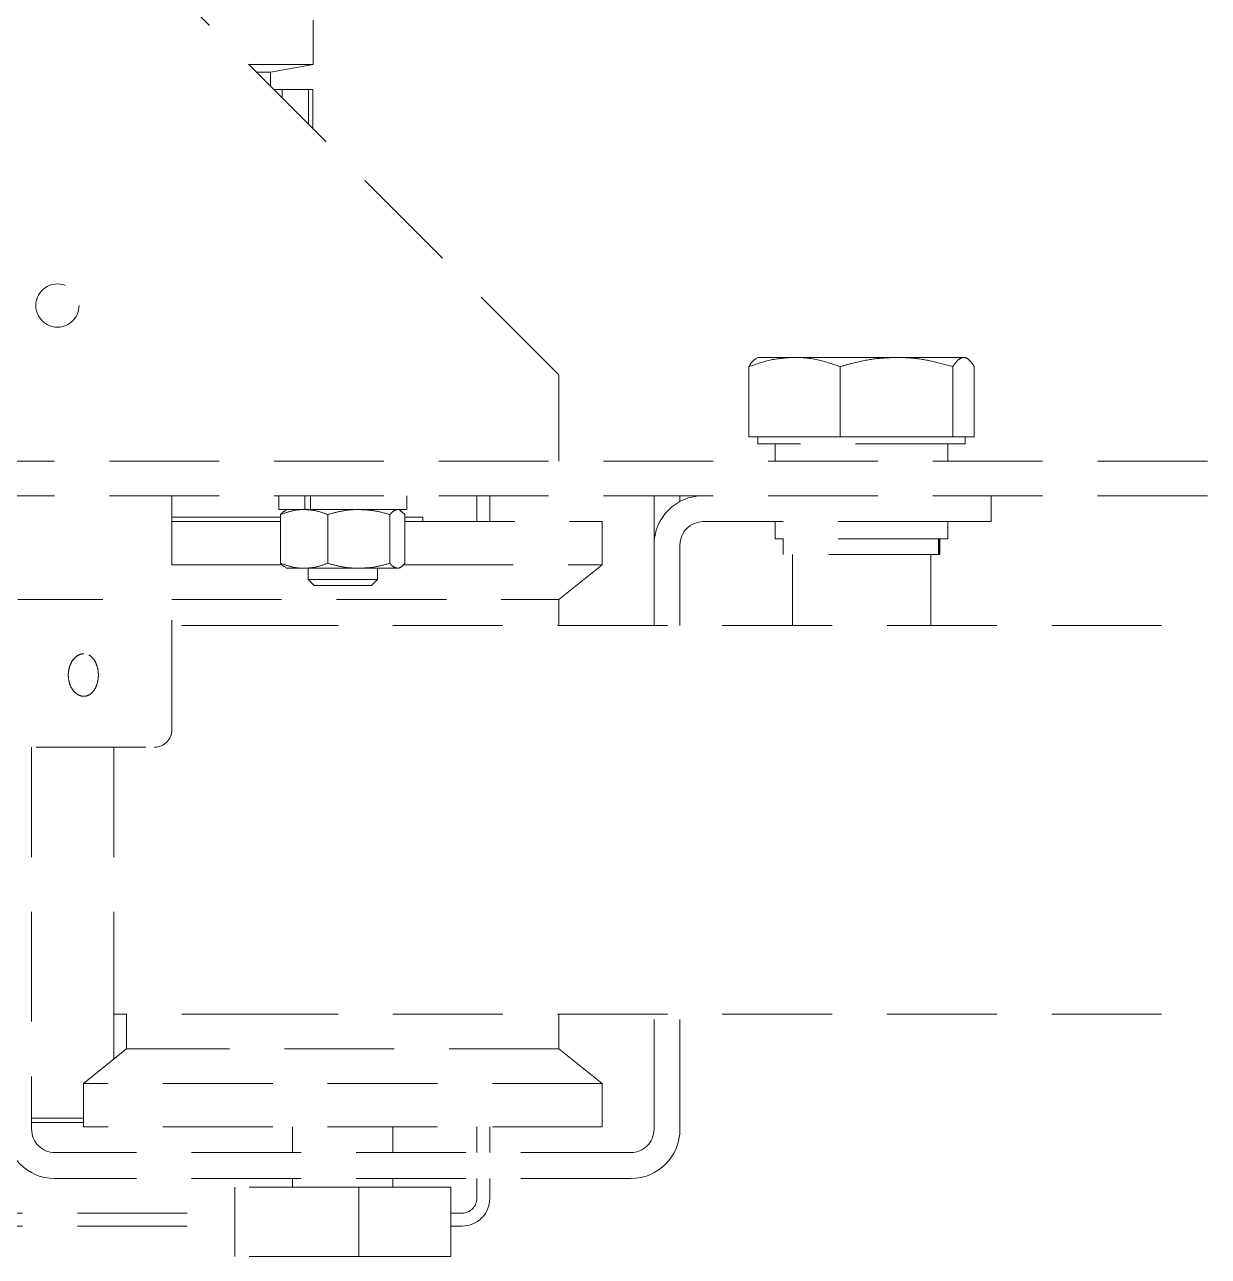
# Model space of a CAD drawing. Header units: millimetres. Extents: x 5227 to 261376, y 53707 to 123566.
# Drawn here: x 56604.8 to 56741.7, y 106781.5 to 106924 of the extents above; entities that cross this region are included whole.
import ezdxf

# ---------------------------------------------------------------- set-up
doc = ezdxf.new("R2010")
doc.units = ezdxf.units.MM
doc.linetypes.add('HIDDEN', pattern=[9.525, 6.35, -3.175])
doc.layers.get('0').update_dxf_attribs({"lineweight": 0})
doc.layers.add('PV_DIMENTION_SECOND_ROMANS', color=7, linetype='Continuous', lineweight=0)

# ---------------------------------------------------------------- blocks, each defined once
blk = doc.blocks.new('5251YJ5ET1M5TU')
at = {"color": 252, "linetype": 'HIDDEN', "lineweight": 0, "ltscale": 2}
for p, q in [((52088.39, 109860.35), (51968.39, 109980.35)), ((52059.97, 109896.22), (52059.97, 109901.35)), ((52052.52, 109896.22), (52059.97, 109896.22)), ((52055.04, 109895.35), (52059.97, 109896.22)), ((52053.39, 109895.35), (52055.04, 109895.35)), ((52055.04, 109893.7), (52055.04, 109895.35)), ((52056.33, 109893.35), (52055.42, 109893.35)), ((52056.33, 109893.35), (52056.36, 109893.35)), ((52056.36, 109892.38), (52056.36, 109893.35)), ((52058.46, 109893.35), (52056.36, 109893.35)), ((52058.46, 109893.35), (52058.95, 109893.35)), ((52059.41, 109893.35), (52058.95, 109893.35)), ((52059.41, 109893.35), (52059.42, 109893.35)), ((52059.42, 109889.32), (52059.42, 109893.35)), ((52059.55, 109893.35), (52059.42, 109893.35)), ((52059.55, 109893.35), (52059.94, 109893.35)), ((52059.94, 109888.8), (52059.94, 109893.35)), ((52111.39, 109862.35), (52111.17, 109862.23)), ((52115.64, 109862.35), (52111.39, 109862.35)), ((52127.45, 109862.35), (52115.64, 109862.35)), ((52127.45, 109862.35), (52135.2, 109862.35)), ((52135.39, 109862.35), (52135.2, 109862.35)), ((52135.61, 109862.23), (52135.39, 109862.35)), ((52110.35, 109853.15), (52110.35, 109861.28)), ((52120.93, 109853.15), (52120.93, 109861.28)), ((52133.97, 109853.15), (52133.97, 109861.28)), ((52136.43, 109853.15), (52136.43, 109861.28)), ((52088.39, 109855.09), (52088.39, 109860.35)), ((52088.39, 109855.09), (52088.39, 109850.35)), ((52115.64, 109853.15), (52110.35, 109853.15)), ((52111.39, 109853.15), (52111.39, 109852.35)), ((52135.39, 109852.35), (52111.39, 109852.35)), ((52113.39, 109852.35), (52113.39, 109850.35)), ((52120.93, 109853.15), (52115.64, 109853.15)), ((52127.45, 109853.15), (52120.93, 109853.15)), ((52133.97, 109853.15), (52127.45, 109853.15)), ((52133.39, 109850.35), (52133.39, 109852.35)), ((52135.2, 109853.15), (52133.97, 109853.15)), ((52136.43, 109853.15), (52135.2, 109853.15)), ((52135.39, 109852.35), (52135.39, 109853.15)), ((51922.09, 109850.35), (52345.39, 109850.35)), ((51922.09, 109846.35), (52345.39, 109846.35)), ((52043.62, 109819.25), (52043.62, 109846.35)), ((52055.99, 109846.35), (52055.99, 109844.75)), ((52058.99, 109846.35), (52058.99, 109844.75)), ((52059.66, 109844.75), (52059.66, 109846.35)), ((52070.79, 109844.75), (52070.79, 109846.35)), ((52078.89, 109843.35), (52078.89, 109846.35)), ((52080.39, 109843.35), (52080.39, 109846.35)), ((52099.39, 109846.35), (52099.39, 109840.65)), ((52102.39, 109846.35), (52102.39, 109845.67)), ((52138.39, 109846.35), (52138.39, 109843.35)), ((52058.99, 109844.75), (52055.99, 109844.75)), ((52056.89, 109844.75), (52056.71, 109844.65)), ((52058.99, 109844.75), (52059.49, 109844.75)), ((52059.66, 109844.75), (52059.49, 109844.75)), ((52070.79, 109844.75), (52059.66, 109844.75)), ((52070.07, 109844.65), (52069.89, 109844.75)), ((52056.2, 109843.85), (52043.62, 109843.85)), ((52043.62, 109843.35), (52056.2, 109843.35)), ((52056.2, 109838.53), (52056.2, 109844.17)), ((52061.65, 109838.53), (52061.65, 109844.17)), ((52068.84, 109838.53), (52068.84, 109844.17)), ((52070.06, 109844.61), (52070.58, 109844.17)), ((52070.58, 109838.53), (52070.58, 109844.17)), ((52072.64, 109843.85), (52070.58, 109843.85)), ((52070.58, 109843.35), (52093.39, 109843.35)), ((52072.64, 109843.35), (52072.64, 109843.85)), ((52093.39, 109838.35), (52093.39, 109843.35)), ((52133.39, 109843.35), (52105.09, 109843.35)), ((52113.39, 109843.35), (52113.39, 109841.35)), ((52133.39, 109841.35), (52133.39, 109843.35)), ((52138.39, 109843.35), (52133.39, 109843.35)), ((52099.39, 109831.35), (52099.39, 109840.65)), ((52102.39, 109831.35), (52102.39, 109840.65)), ((52133.39, 109841.35), (52113.39, 109841.35)), ((52114.34, 109841.35), (52114.34, 109839.55)), ((52132.3, 109841.35), (52132.3, 109839.55)), ((52132.41, 109839.55), (52132.41, 109841.35)), ((52132.44, 109839.55), (52132.44, 109841.35)), ((52132.3, 109839.55), (52114.34, 109839.55)), ((52115.39, 109839.55), (52115.39, 109831.35)), ((52131.39, 109831.35), (52131.39, 109839.55)), ((52132.3, 109839.55), (52132.41, 109839.55)), ((52132.44, 109839.55), (52132.41, 109839.55)), ((52043.62, 109838.35), (52056.35, 109838.35)), ((52056.71, 109838.06), (52056.89, 109837.95)), ((52056.89, 109837.95), (52058.92, 109837.95)), ((52058.92, 109837.95), (52065.25, 109837.95)), ((52059.39, 109837.95), (52059.39, 109836.64)), ((52065.25, 109837.95), (52069.71, 109837.95)), ((52067.39, 109836.64), (52067.39, 109837.95)), ((52069.71, 109837.95), (52069.89, 109837.95)), ((52069.89, 109837.95), (52070.07, 109838.06)), ((52070.4, 109838.35), (52093.39, 109838.35)), ((52088.39, 109834.35), (52093.39, 109838.35)), ((52059.39, 109836.64), (52060.08, 109835.95)), ((52059.39, 109836.64), (52067.39, 109836.64)), ((52066.7, 109835.95), (52067.39, 109836.64)), ((52060.08, 109835.95), (52066.7, 109835.95)), ((52025.8, 109834.35), (52035.64, 109834.35)), ((52043.62, 109834.35), (52088.39, 109834.35)), ((52088.39, 109831.35), (52088.39, 109834.35)), ((52057.46, 109831.35), (52043.62, 109831.35)), ((52272.39, 109831.35), (52057.46, 109831.35)), ((52027.39, 109817.25), (52027.39, 109773.05)), ((52036.89, 109817.25), (52036.89, 109786.35)), ((52057.46, 109786.35), (52036.89, 109786.35)), ((52036.89, 109786.35), (52036.89, 109781.15)), ((52038.39, 109786.35), (52038.39, 109782.35)), ((52272.39, 109786.35), (52057.46, 109786.35)), ((52088.39, 109782.35), (52088.39, 109786.35)), ((52099.39, 109773.05), (52099.39, 109786.35)), ((52102.39, 109773.05), (52102.39, 109786.35)), ((52038.39, 109782.35), (52033.39, 109778.35)), ((52088.39, 109782.35), (52038.39, 109782.35)), ((52093.39, 109778.35), (52088.39, 109782.35)), ((52033.39, 109778.35), (52033.39, 109773.35)), ((52093.39, 109778.35), (52033.39, 109778.35)), ((52093.39, 109773.35), (52093.39, 109778.35)), ((52027.39, 109774.35), (52030.39, 109774.35)), ((52027.39, 109773.85), (52033.39, 109773.85)), ((52033.39, 109774.35), (52030.39, 109774.35)), ((52093.39, 109773.35), (52033.39, 109773.35)), ((52057.59, 109773.35), (52057.59, 109770.35)), ((52069.19, 109770.35), (52069.19, 109773.35)), ((52078.89, 109770.35), (52078.89, 109773.35)), ((52080.39, 109770.35), (52080.39, 109773.35)), ((52096.69, 109770.35), (52030.09, 109770.35)), ((52096.69, 109767.35), (52030.09, 109767.35)), ((52065.26, 109766.35), (52050.89, 109766.35)), ((52050.89, 109758.35), (52050.89, 109766.35)), ((52057.59, 109767.35), (52057.59, 109766.35)), ((52065.26, 109758.35), (52065.26, 109766.35)), ((52065.26, 109766.35), (52075.89, 109766.35)), ((52069.19, 109766.35), (52069.19, 109767.35)), ((52075.89, 109766.35), (52075.89, 109758.35)), ((52078.89, 109765.05), (52078.89, 109767.35)), ((52080.39, 109765.05), (52080.39, 109767.35)), ((51918.39, 109763.35), (52050.89, 109763.35)), ((52075.89, 109763.35), (52077.19, 109763.35)), ((51918.39, 109761.85), (52050.89, 109761.85)), ((52075.89, 109761.85), (52077.19, 109761.85)), ((52065.26, 109758.35), (52050.89, 109758.35)), ((52065.26, 109758.35), (52075.89, 109758.35))]:
    blk.add_line(p, q, dxfattribs=at)
blk.add_circle((52030.39, 109868.35), 2.5, dxfattribs=at)
for centre, radius, start, end in [((52105.09, 109840.65), 5.7, 90, 180), ((52105.09, 109840.65), 2.7, 90, 180), ((52041.62, 109819.25), 2, 270, 0), ((52030.09, 109773.05), 5.7, 180, 270), ((52030.09, 109773.05), 2.7, 180, 270), ((52096.69, 109773.05), 5.7, 270, 0), ((52096.69, 109773.05), 2.7, 270, 0), ((52077.19, 109765.05), 3.2, 270, 0), ((52077.19, 109765.05), 1.7, 270, 0)]:
    blk.add_arc(centre, radius, start, end, dxfattribs=at)
for points, knots in [([(52110.35, 109861.28), (52111.21, 109861.58), (52112.94, 109862.18), (52114.73, 109862.3), (52115.64, 109862.35)], [0, 0, 0, 0, 0.495458, 1, 1, 1, 1]), ([(52111.19, 109862.18), (52111.1, 109862.14), (52110.81, 109862.01), (52110.54, 109861.58), (52110.35, 109861.28)], [0, 0, 0, 0, 0.320646, 1, 1, 1, 1]), ([(52115.64, 109862.35), (52115.76, 109862.35), (52116.71, 109862.34), (52118.5, 109862.11), (52120.11, 109861.56), (52120.93, 109861.28)], [0, 0, 0, 0, 0.070099, 0.530789, 1, 1, 1, 1]), ([(52120.93, 109861.28), (52121.37, 109861.41), (52122.66, 109861.78), (52124.83, 109862.24), (52126.57, 109862.31), (52127.45, 109862.35)], [0, 0, 0, 0, 0.211364, 0.60308, 1, 1, 1, 1]), ([(52127.45, 109862.35), (52127.96, 109862.34), (52129.31, 109862.3), (52131.5, 109861.97), (52133.14, 109861.51), (52133.97, 109861.28)], [0, 0, 0, 0, 0.232135, 0.613896, 1, 1, 1, 1]), ([(52133.97, 109861.28), (52134.16, 109861.58), (52134.57, 109862.18), (52134.99, 109862.3), (52135.2, 109862.35)], [0, 0, 0, 0, 0.495458, 1, 1, 1, 1]), ([(52135.2, 109862.35), (52135.22, 109862.35), (52135.45, 109862.34), (52135.86, 109862.11), (52136.24, 109861.56), (52136.43, 109861.28)], [0, 0, 0, 0, 0.070099, 0.530789, 1, 1, 1, 1]), ([(52058.92, 109844.75), (52058.86, 109844.75), (52058.37, 109844.75), (52057.45, 109844.62), (52056.62, 109844.32), (52056.2, 109844.17)], [0, 0, 0, 0, 0.070077, 0.530778, 1, 1, 1, 1]), ([(52061.65, 109844.17), (52061.21, 109844.33), (52060.32, 109844.66), (52059.39, 109844.72), (52058.92, 109844.75)], [0, 0, 0, 0, 0.495458, 1, 1, 1, 1]), ([(52065.25, 109844.75), (52065.16, 109844.75), (52064.52, 109844.75), (52063.3, 109844.62), (52062.21, 109844.32), (52061.65, 109844.17)], [0, 0, 0, 0, 0.070077, 0.530778, 1, 1, 1, 1]), ([(52068.84, 109844.17), (52068.26, 109844.33), (52067.08, 109844.66), (52065.86, 109844.72), (52065.25, 109844.75)], [0, 0, 0, 0, 0.495458, 1, 1, 1, 1]), ([(52068.84, 109844.17), (52068.92, 109844.26), (52069.2, 109844.6), (52069.49, 109844.69), (52069.71, 109844.75)], [0, 0, 0, 0, 0.257551, 1, 1, 1, 1]), ([(52056.2, 109844.17), (52056.27, 109844.26), (52056.44, 109844.47), (52056.61, 109844.54), (52056.71, 109844.57)], [0, 0, 0, 0, 0.43153, 1, 1, 1, 1]), ([(52058.92, 109837.95), (52058.86, 109837.95), (52058.37, 109837.96), (52057.45, 109838.08), (52056.62, 109838.38), (52056.2, 109838.53)], [0, 0, 0, 0, 0.070077, 0.530778, 1, 1, 1, 1]), ([(52056.2, 109838.53), (52056.27, 109838.44), (52056.44, 109838.23), (52056.61, 109838.17), (52056.71, 109838.13)], [0, 0, 0, 0, 0.43153, 1, 1, 1, 1]), ([(52061.65, 109838.53), (52061.21, 109838.37), (52060.32, 109838.04), (52059.39, 109837.98), (52058.92, 109837.95)], [0, 0, 0, 0, 0.495458, 1, 1, 1, 1]), ([(52065.25, 109837.95), (52065.16, 109837.95), (52064.52, 109837.96), (52063.3, 109838.08), (52062.21, 109838.38), (52061.65, 109838.53)], [0, 0, 0, 0, 0.070077, 0.530778, 1, 1, 1, 1]), ([(52068.84, 109838.53), (52068.26, 109838.37), (52067.08, 109838.04), (52065.86, 109837.98), (52065.25, 109837.95)], [0, 0, 0, 0, 0.495458, 1, 1, 1, 1]), ([(52068.84, 109838.53), (52068.92, 109838.44), (52069.2, 109838.1), (52069.49, 109838.02), (52069.71, 109837.95)], [0, 0, 0, 0, 0.257551, 1, 1, 1, 1]), ([(52069.71, 109837.95), (52069.79, 109837.96), (52070.08, 109837.99), (52070.37, 109838.3), (52070.58, 109838.53)], [0, 0, 0, 0, 0.268634, 1, 1, 1, 1]), ([(52033.44, 109828.06), (52033.63, 109828.03), (52034.02, 109827.98), (52034.52, 109827.56), (52034.89, 109826.93), (52035.11, 109826.15), (52035.14, 109825.32), (52034.98, 109824.51), (52034.66, 109823.83), (52034.19, 109823.34), (52033.76, 109823.16), (52033.31, 109823.13), (52032.85, 109823.24), (52032.31, 109823.64), (52031.89, 109824.27), (52031.65, 109825.05), (52031.62, 109825.89), (52031.79, 109826.69), (52032.16, 109827.38), (52032.67, 109827.86), (52033.12, 109828.05), (52033.38, 109828.06), (52033.44, 109828.06)], [0, 0, 0, 0, 0.053595, 0.107186, 0.160861, 0.214592, 0.268232, 0.321775, 0.375368, 0.429079, 0.482792, 0.5, 0.553595, 0.607186, 0.660861, 0.714592, 0.768232, 0.821775, 0.875368, 0.929079, 0.982792, 1, 1, 1, 1]), ([(52008.87, 109817.25), (52010.2, 109817.25), (52012.9, 109817.25), (52016.96, 109817.25), (52020.66, 109817.25), (52023.96, 109817.25), (52026.84, 109817.25), (52029.55, 109817.25), (52032.07, 109817.25), (52034.33, 109817.25), (52036.31, 109817.25), (52038, 109817.25), (52039.5, 109817.25), (52040.69, 109817.25), (52041.47, 109817.25), (52041.57, 109817.25), (52041.62, 109817.25)], [0, 0, 0, 0, 0.077637, 0.157672, 0.239953, 0.304285, 0.368608, 0.434309, 0.5, 0.565701, 0.631392, 0.695725, 0.760047, 0.842337, 0.922374, 1, 1, 1, 1])]:
    blk.add_open_spline(points, degree=3, knots=knots, dxfattribs=at)

msp = doc.modelspace()

# ---------------------------------------------------------------- block references
at = {"layer": 'PV_DIMENTION_SECOND_ROMANS'}
msp.add_blockref('5251YJ5ET1M5TU', (4578.23, -2976.82), dxfattribs=at)

doc.saveas('drawing.dxf')
